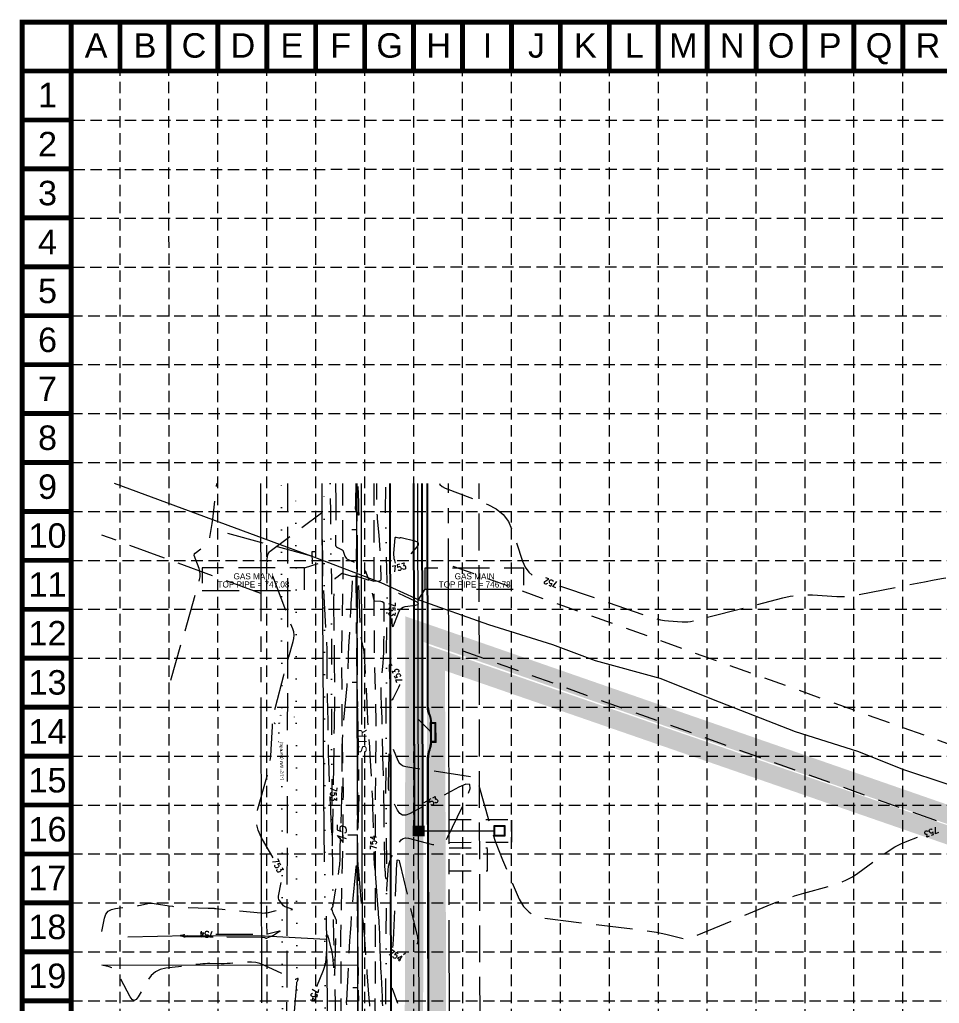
# Model space of a CAD drawing. Header units: feet. Extents: x 39072 to 40357, y 49303 to 51358.
# Drawn here: x 39072 to 39674, y 50714 to 51358 of the extents above; entities that cross this region are included whole.
import ezdxf
from ezdxf.enums import TextEntityAlignment as Align

# ---------------------------------------------------------------- set-up
doc = ezdxf.new("R2010")
doc.units = ezdxf.units.FT
doc.header["$MEASUREMENT"] = 0
for name, pattern in [('ACAD_ISO06W100', [37.5, 24, -3, 0.5, -3, 0.5, -3, 0.5, -3]), ('C.L.Road', [113, 100, -3, 7, -3]), ('DGN Style 1', [14.480258, 0.024094, -14.456164]), ('DGN Style 2', [24.093607, 14.456164, -9.637443]), ('DGN Style 3', [33.73105, 24.093607, -9.637443]), ('DGN Style 6', [45.826041, 0.024094, -9.637443, 16.865525, -9.637443, 0.024094, -9.637443]), ('DGN Style 7', [48.187215, 21.684247, -9.637443, 7.228082, -9.637443]), ('HIDDEN', [0.375, 0.25, -0.125]), ('R W Line', [250, 200, -10, 10, -10, 10, -10])]:
    doc.linetypes.add(name, pattern=pattern)
for name, color, linetype, lineweight in [('06220 - Level 1', 1, 'Continuous', 0), ('06220 - Level 13', 1, 'Continuous', 0), ('06220 - Level 25', 1, 'Continuous', 0), ('06220 - Level 27', 1, 'Continuous', 0), ('06220 - Level 4', 1, 'Continuous', 0), ('06220 - Level 43', 1, 'Continuous', 0), ('06220 - Level 44', 1, 'Continuous', 0), ('06220 - Level 45', 1, 'Continuous', 0), ('06220 - Level 8', 1, 'Continuous', 0), ('06220 - Level 9', 1, 'Continuous', 0), ('PA15TOPO - Level 1', 1, 'Continuous', 0), ('PA15TOPO - Level 13', 1, 'Continuous', 0), ('PA15TOPO - Level 17', 1, 'Continuous', 0), ('PA15TOPO - Level 21', 1, 'Continuous', 0), ('PA15TOPO - Level 22', 1, 'Continuous', 0), ('PA15TOPO - Level 39', 1, 'Continuous', 0), ('PA15TOPO - Level 40', 1, 'Continuous', 0), ('PA15TOPO - Level 42', 1, 'Continuous', 0), ('PA15TOPO - Level 49', 1, 'Continuous', 0)]:
    doc.layers.add(name, color=color, linetype=linetype, lineweight=lineweight)
for name, color, linetype in [('BASE', 7, 'Continuous'), ('GRID', 254, 'HIDDEN'), ('LIMITS OF DISTURBANCE', 1, 'HIDDEN'), ('SILT FENCE', 200, 'Continuous')]:
    doc.layers.add(name, color=color, linetype=linetype)
doc.styles.get("Standard").update_dxf_attribs({"font": 'ARIAL.TTF'})
doc.styles.add('Style-ITALICS', font='ITALICS.shx')
doc.styles.add('Style-STANDARD', font='STANDARD.shx')
doc.styles.add('Style-WORKING', font='WORKING.shx')
doc.linetypes.add('Fence', pattern='A,20,-3,[38,dgnlstyle-lstyle.shx,S=0.024,R=0,X=0,Y=0],-3', length=26)
doc.linetypes.add('{-OE-}', pattern='A,20,-3,[13,dgnlstyle-lstyle.shx,S=0.041192,R=0,X=0,Y=0],-3', length=26)

msp = doc.modelspace()

# ---------------------------------------------------------------- linework, layer by layer
at = {"layer": '06220 - Level 1', "color": 7, "linetype": 'C.L.Road', "lineweight": 0}
msp.add_line((39294.81, 49933.25), (39292.64, 51054.29), dxfattribs=at)
at = {"layer": '06220 - Level 13', "color": 7, "linetype": 'DGN Style 1', "lineweight": 0}
for p, q in [((39243.42, 50907.52), (39243.14, 51054.29)), ((39272.28, 50463.38), (39271.14, 51054.29)), ((39241.44, 50897.51), (39241.47, 50884.51)), ((39244.23, 50491.92), (39243.49, 50874.52))]:
    msp.add_line(p, q, dxfattribs=at)
at = {"layer": '06220 - Level 13', "color": 7, "linetype": 'Continuous', "lineweight": 0}
for p, q in [((39316.1, 50042.38), (39314.14, 51054.29)), ((39316.6, 50042.38), (39314.64, 51054.29)), ((39338.92, 50907.7), (39338.64, 51054.29)), ((39339.42, 50907.7), (39339.14, 51054.29)), ((39340.97, 50884.7), (39340.94, 50897.7)), ((39341.47, 50884.71), (39341.44, 50897.71)), ((39339.73, 50492.1), (39338.99, 50874.7)), ((39340.23, 50492.1), (39339.49, 50874.7))]:
    msp.add_line(p, q, dxfattribs=at)
at = {"layer": '06220 - Level 13', "color": 7, "linetype": 'DGN Style 1', "lineweight": 0, "extrusion": (0, 0, -1)}
for centre, start, end in [((-39230.42, 50907.49), 179.88917, 202.50903), ((-39254.47, 50884.54), 337.2693, 359.88917)]:
    msp.add_arc(centre, 13, start, end, dxfattribs=at)
at = {"layer": '06220 - Level 13', "color": 7, "linetype": 'Continuous', "lineweight": 0}
for centre, start, end in [((39351.92, 50907.73), 180.11083, 202.7307), ((39352.42, 50907.73), 180.11083, 202.7307), ((39327.97, 50884.68), 337.49097, 0.11083), ((39328.47, 50884.68), 337.49097, 0.11083)]:
    msp.add_arc(centre, 13, start, end, dxfattribs=at)
at = {"layer": '06220 - Level 13', "color": 7, "linetype": 'DGN Style 1', "lineweight": 0}
for centre, start, end in [((39254.44, 50897.54), 157.49097, 180.11083), ((39230.49, 50874.49), 0.11083, 22.7307)]:
    msp.add_arc(centre, 13, start, end, dxfattribs=at)
at = {"layer": '06220 - Level 13', "color": 7, "linetype": 'Continuous', "lineweight": 0, "extrusion": (0, 0, -1)}
for centre, start, end in [((-39327.94, 50897.68), 157.2693, 179.88917), ((-39328.44, 50897.68), 157.2693, 179.88917), ((-39351.99, 50874.73), 359.88917, 22.50903), ((-39352.49, 50874.73), 359.88917, 22.50903)]:
    msp.add_arc(centre, 13, start, end, dxfattribs=at)
at = {"layer": '06220 - Level 25', "color": 7, "linetype": 'Continuous', "lineweight": 0}
for p, q in [((39292.7, 51023.9), (39289.3, 51023.89)), ((39292.89, 50923.9), (39289.49, 50923.89)), ((39293.09, 50823.9), (39286.69, 50823.89)), ((39293.28, 50723.9), (39289.88, 50723.9))]:
    msp.add_line(p, q, dxfattribs=at)
at = {"layer": '06220 - Level 27', "color": 7, "linetype": 'ACAD_ISO06W100', "lineweight": 0, "ltscale": 15, "flags": 128}
msp.add_lwpolyline([(39294.31, 49817.03), (39294.81, 49933.25), (39292.64, 51054.29)], dxfattribs=at)
at = {"layer": '06220 - Level 4', "color": 7, "linetype": 'R W Line', "lineweight": 0}
for p, q in [((39230.78, 50464.07), (39229.64, 51054.29)), ((39354.55, 50068.27), (39352.64, 51054.29))]:
    msp.add_line(p, q, dxfattribs=at)
at = {"layer": '06220 - Level 43', "color": 7, "linetype": 'Continuous', "lineweight": 0}
for p, q in [((39295.95, 50896.49), (39295.64, 51054.29)), ((39296.53, 50594.62), (39295.99, 50874.48))]:
    msp.add_line(p, q, dxfattribs=at)
at = {"layer": '06220 - Level 44', "color": 7, "linetype": 'DGN Style 3', "lineweight": 0, "flags": 128}
msp.add_lwpolyline([(39292.64, 51054.29), (39293.52, 50600.08), (39373.52, 50600.24), (39372.64, 51054.29)], dxfattribs=at)
at = {"layer": '06220 - Level 45', "color": 7, "linetype": 'DGN Style 1', "lineweight": 0}
for p, q in [((39254.13, 50285.88), (39252.64, 51054.29)), ((39243.42, 50907.52), (39243.92, 50907.52)), ((39241.46, 50891.01), (39252.93, 50902.53)), ((39238.44, 50897.51), (39238.47, 50884.51)), ((39238.44, 50897.51), (39241.94, 50897.51)), ((39238.95, 50897.01), (39238.97, 50885.01)), ((39238.95, 50897.01), (39241.45, 50897.01)), ((39241.45, 50897.01), (39241.47, 50885.01)), ((39241.94, 50897.51), (39241.97, 50884.51)), ((39241.97, 50884.51), (39238.47, 50884.51)), ((39241.47, 50885.01), (39238.97, 50885.01)), ((39243.99, 50874.52), (39243.49, 50874.52))]:
    msp.add_line(p, q, dxfattribs=at)
at = {"layer": '06220 - Level 45', "color": 7, "linetype": 'Continuous', "lineweight": 0}
for p, q in [((39330.08, 50826.66), (39329.64, 51054.29)), ((39330.58, 50826.66), (39330.14, 51054.29)), ((39333.08, 50826.67), (39332.64, 51054.29)), ((39335.58, 50826.67), (39335.14, 51054.29)), ((39336.08, 50826.67), (39335.64, 51054.29)), ((39338.92, 50907.7), (39339.42, 50907.7)), ((39332.94, 50899.69), (39341.46, 50891.21)), ((39340.94, 50897.7), (39344.44, 50897.71)), ((39340.97, 50884.7), (39340.94, 50897.7)), ((39341.47, 50885.21), (39341.44, 50897.21)), ((39341.44, 50897.21), (39343.94, 50897.21)), ((39343.97, 50885.21), (39343.94, 50897.21)), ((39344.47, 50884.71), (39344.44, 50897.71)), ((39344.47, 50884.71), (39340.97, 50884.7)), ((39343.97, 50885.21), (39341.47, 50885.21)), ((39339.49, 50874.7), (39338.99, 50874.7)), ((39333.08, 50826.67), (39383.08, 50826.76)), ((39333.76, 50475.59), (39333.08, 50826.67))]:
    msp.add_line(p, q, dxfattribs=at)
at = {"layer": '06220 - Level 45', "color": 7, "linetype": 'Continuous', "lineweight": 0, "flags": 128}
for points in [[(39382.58, 50830.26), (39389.58, 50830.26), (39389.58, 50823.26), (39382.58, 50823.26)], [(39383.08, 50829.76), (39389.08, 50829.76), (39389.08, 50823.76), (39383.08, 50823.76)]]:
    msp.add_lwpolyline(points, close=True, dxfattribs=at)
at = {"layer": '06220 - Level 45', "color": 7, "linetype": 'DGN Style 1', "lineweight": 0}
for centre, start, end in [((39230.42, 50907.49), 337.49097, 0.11083), ((39230.92, 50907.49), 337.49097, 0.11083), ((39254.44, 50897.54), 157.49097, 180.11083), ((39254.94, 50897.54), 157.49097, 180.11083)]:
    msp.add_arc(centre, 13, start, end, dxfattribs=at)
at = {"layer": '06220 - Level 45', "color": 7, "linetype": 'Continuous', "lineweight": 0, "extrusion": (0, 0, -1)}
for centre, start, end in [((-39351.92, 50907.73), 337.2693, 359.88917), ((-39352.42, 50907.73), 337.2693, 359.88917), ((-39327.94, 50897.68), 157.2693, 179.88917), ((-39328.44, 50897.68), 157.2693, 179.88917)]:
    msp.add_arc(centre, 13, start, end, dxfattribs=at)
at = {"layer": '06220 - Level 45', "color": 7, "linetype": 'DGN Style 1', "lineweight": 0, "extrusion": (0, 0, -1)}
for centre, start, end in [((-39254.47, 50884.54), 337.2693, 359.88917), ((-39254.97, 50884.54), 337.2693, 359.88917), ((-39230.49, 50874.49), 157.2693, 179.88917), ((-39230.99, 50874.49), 157.2693, 179.88917)]:
    msp.add_arc(centre, 13, start, end, dxfattribs=at)
at = {"layer": '06220 - Level 45', "color": 7, "linetype": 'Continuous', "lineweight": 0}
for centre, start, end in [((39327.97, 50884.68), 337.49097, 0.11083), ((39328.47, 50884.68), 337.49097, 0.11083), ((39351.99, 50874.73), 157.49097, 180.11083), ((39352.49, 50874.73), 157.49097, 180.11083)]:
    msp.add_arc(centre, 13, start, end, dxfattribs=at)
at = {"layer": '06220 - Level 45', "color": 7, "linetype": 'Continuous', "lineweight": 0, "extrusion": (0, 0, -1)}
msp.add_solid([(-39337.07, 50830.18), (-39329.07, 50830.16), (-39337.09, 50823.18), (-39329.09, 50823.16)], dxfattribs=at)
at = {"layer": '06220 - Level 8', "color": 7, "linetype": 'DGN Style 3', "lineweight": 0}
msp.add_line((39229.78, 50982.15), (39125.46, 51020.56), dxfattribs=at)
at = {"layer": '06220 - Level 8', "color": 7, "linetype": 'DGN Style 2', "lineweight": 0}
for p, q in [((39686.9, 50881.22), (39352.74, 51001.06)), ((39670.61, 50833.94), (39352.85, 50947.91)), ((39353.07, 50834.21), (39394.08, 50834.29)), ((39394.08, 50819.29), (39394.08, 50834.29)), ((39969.81, 50735.05), (39670.61, 50833.94)), ((39353.1, 50819.21), (39394.08, 50819.29)), ((39353.1, 50815.55), (39378.1, 50815.6)), ((39378.13, 50800.6), (39378.1, 50815.6)), ((39353.13, 50800.55), (39378.13, 50800.6))]:
    msp.add_line(p, q, dxfattribs=at)
at = {"layer": '06220 - Level 9', "color": 7, "linetype": 'Continuous', "lineweight": 0}
msp.add_line((39293.25, 50738.81), (39125.46, 50738.48), dxfattribs=at)
at = {"layer": 'BASE', "color": 9}
msp.add_line((39105.35, 51324.56), (40323.62, 51324.56), dxfattribs=at)
at = {"layer": 'BASE', "const_width": 3.21}
for points in [[(39105.35, 51356.62), (39073.29, 51356.62)], [(39105.35, 51356.62), (39105.35, 51324.56)], [(39137.41, 51356.62), (39137.41, 51324.56)], [(39169.47, 51356.62), (39169.47, 51324.56)], [(39201.53, 51356.62), (39201.53, 51324.56)], [(39233.59, 51356.62), (39233.59, 51324.56)], [(39265.65, 51356.62), (39265.65, 51324.56)], [(39297.7, 51356.62), (39297.7, 51324.56)], [(39329.76, 51356.62), (39329.76, 51324.56)], [(39361.82, 51356.62), (39361.82, 51324.56)], [(39393.88, 51356.62), (39393.88, 51324.56)], [(39425.94, 51356.62), (39425.94, 51324.56)], [(39458, 51356.62), (39458, 51324.56)], [(39490.06, 51356.62), (39490.06, 51324.56)], [(39522.12, 51356.62), (39522.12, 51324.56)], [(39554.18, 51356.62), (39554.18, 51324.56)], [(39586.24, 51356.62), (39586.24, 51324.56)], [(39618.3, 51356.62), (39618.3, 51324.56)], [(39650.36, 51356.62), (39650.36, 51324.56)], [(39105.35, 51324.56), (39073.29, 51324.56)], [(39105.35, 51292.5), (39073.29, 51292.5)], [(39105.35, 51260.44), (39073.29, 51260.44)], [(39105.35, 51228.38), (39073.29, 51228.38)], [(39105.35, 51196.32), (39073.29, 51196.32)], [(39105.35, 51164.26), (39073.29, 51164.26)], [(39105.35, 51132.2), (39073.29, 51132.2)], [(39105.35, 51100.14), (39073.29, 51100.14)], [(39105.35, 51068.08), (39073.29, 51068.08)], [(39105.35, 51036.02), (39073.29, 51036.02)], [(39105.35, 51003.96), (39073.29, 51003.96)], [(39105.35, 50971.9), (39073.29, 50971.9)], [(39105.35, 50939.84), (39073.29, 50939.84)], [(39105.35, 50907.78), (39073.29, 50907.78)], [(39105.35, 50875.72), (39073.29, 50875.72)], [(39105.35, 50843.66), (39073.29, 50843.66)], [(39105.35, 50811.6), (39073.29, 50811.6)], [(39105.35, 50779.54), (39073.29, 50779.54)], [(39105.35, 50747.48), (39073.29, 50747.48)], [(39105.35, 50715.42), (39073.29, 50715.42)]]:
    msp.add_lwpolyline(points, dxfattribs=at)
for points in [[(40355.68, 49304.79), (40355.68, 51356.62), (39073.29, 51356.62), (39073.29, 49304.79)], [(40323.62, 49336.85), (40323.62, 51324.56), (39105.35, 51324.56), (39105.35, 49336.85)]]:
    msp.add_lwpolyline(points, close=True, dxfattribs=at)
at = {"layer": 'GRID', "color": 252, "linetype": 'HIDDEN', "lineweight": 0, "ltscale": 30}
for p, q in [((39137.7, 49465.1), (39137.53, 51323.35)), ((39169.89, 49465.09), (39169.5, 51323.34)), ((39201.86, 49465.09), (39201.56, 51323.25)), ((39234.09, 49465.08), (39233.58, 51323.2)), ((39265.86, 49465.08), (39265.72, 51323.45)), ((39297.72, 49465.07), (39297.82, 51323.39)), ((39330.02, 49465.07), (39329.85, 51323.27)), ((39362.19, 49465.06), (39361.87, 51323.3)), ((39394, 49465.06), (39394.01, 51323.28)), ((39426.15, 49465.05), (39426.11, 51323.27)), ((39458.01, 49465.05), (39458.07, 51323.27)), ((39490.08, 49465.04), (39490.27, 51323.23)), ((39522.12, 49465.04), (39522.12, 51324.56)), ((39554.18, 49465.03), (39554.18, 51324.56)), ((39586.24, 49465.03), (39586.24, 51324.56)), ((39618.3, 49465.02), (39618.3, 51324.56)), ((39650.36, 49465.02), (39650.36, 51324.56)), ((39106.8, 51292.28), (40323.09, 51292.44)), ((39106.78, 51260.13), (40323.09, 51260.38)), ((39106.6, 51228.17), (40323.62, 51228.38)), ((39106.56, 51196.14), (40323.62, 51196.32)), ((39105.35, 51164.26), (40323.62, 51164.26)), ((39105.35, 51132.2), (40323.62, 51132.2)), ((39105.35, 51100.14), (40323.62, 51100.14)), ((39105.35, 51068.08), (40323.62, 51068.08)), ((39105.35, 51036.02), (40323.62, 51036.02)), ((39105.35, 51003.96), (40323.62, 51003.96)), ((39105.35, 50971.9), (40323.62, 50971.9)), ((39105.35, 50939.84), (40323.62, 50939.84)), ((39105.35, 50907.78), (40323.62, 50907.78)), ((39105.35, 50875.72), (40323.62, 50875.72)), ((39105.35, 50843.66), (40323.62, 50843.66)), ((39105.35, 50811.6), (40323.62, 50811.6)), ((39105.35, 50779.54), (40323.62, 50779.54)), ((39105.35, 50747.48), (40323.62, 50747.48)), ((39105.35, 50715.42), (40323.62, 50715.42))]:
    msp.add_line(p, q, dxfattribs=at)
at = {"layer": 'LIMITS OF DISTURBANCE', "lineweight": 0, "ltscale": 200, "const_width": 12}
msp.add_lwpolyline([(39328.97, 49998.54), (40131.33, 49992.15), (40125.2, 50682.75), (39330.41, 50958.86)], close=True, dxfattribs=at)
at = {"layer": 'PA15TOPO - Level 1', "color": 7, "linetype": 'DGN Style 7', "lineweight": 0, "flags": 128}
msp.add_lwpolyline([(39293.8, 50202.07), (39294.82, 50249.6), (39293.74, 50300.92), (39294.27, 50348.6), (39294.39, 50396.42), (39294.15, 50442.28), (39293.86, 50488.49), (39293.23, 50532.11), (39293.67, 50577.94), (39293.41, 50623.42), (39293.48, 50668.55), (39293.91, 50714.37), (39293.12, 50758.89), (39292.8, 50805.44), (39294.08, 50849.65), (39293.38, 50899.35), (39292.54, 50944.01), (39292.24, 50992.16), (39292.78, 51037.7), (39292.75, 51054.29)], dxfattribs=at)
at = {"layer": 'PA15TOPO - Level 13', "color": 7, "linetype": 'DGN Style 2', "lineweight": 0, "flags": 128}
for points in [[(39283.13, 51054.29), (39283.26, 51036.46), (39283.34, 50992.5), (39282.58, 50943.83), (39282.82, 50897.64), (39283.53, 50849.7), (39283, 50804.55), (39281.93, 50758.58), (39282.13, 50713.75), (39282.38, 50667.1), (39281.64, 50622.59), (39282.35, 50577.31), (39283.12, 50532.48), (39283.93, 50486.78), (39283.66, 50439.84), (39283.9, 50396.29), (39285.3, 50347.97), (39285.96, 50300.8), (39285.63, 50249.53), (39285.05, 50202.24)], [(39303.65, 51054.29), (39303.67, 51035.48), (39303.74, 50990.84), (39303.9, 50944.77), (39305.04, 50898.13), (39304.65, 50850.48), (39304.59, 50805.54), (39304.7, 50759.65), (39304.45, 50715.28), (39305.16, 50669.07), (39306.4, 50624.64), (39306.16, 50578.44), (39304.91, 50530.57), (39304.83, 50485.35), (39305.15, 50440.7), (39305, 50395.23), (39305.01, 50346.19), (39305.07, 50298.72), (39305.13, 50248.38), (39304.82, 50200.52), (39304.41, 50151.66)]]:
    msp.add_lwpolyline(points, dxfattribs=at)
at = {"layer": 'PA15TOPO - Level 17', "color": 7, "linetype": 'Fence', "lineweight": 0}
for points in [[(39271.44, 50806.48), (39270.95, 50850.49), (39270.81, 50898.05), (39270.53, 50943.08), (39270.18, 50990.86), (39269.96, 51036.67), (39269.85, 51054.29)], [(39265.94, 51009.64), (39263.11, 51009.45), (39263.31, 51001.6)], [(39270.43, 50096.89), (39269.85, 50152.41), (39271.09, 50202.42), (39272.02, 50249.93), (39271.63, 50304.14), (39271.66, 50346.75), (39271.77, 50399.14), (39272.14, 50441.86), (39272.55, 50489.15), (39272.91, 50532.12), (39273.41, 50579.05), (39273.36, 50623.74), (39273.8, 50668.51), (39273.34, 50714.32), (39272.64, 50770.84)], [(39142.65, 50757.3), (39181.37, 50758.18), (39232, 50757.91), (39272.28, 50755.78)]]:
    msp.add_lwpolyline(points, dxfattribs=at)
at = {"layer": 'PA15TOPO - Level 21', "color": 35, "linetype": 'DGN Style 3', "lineweight": 0, "flags": 128}
msp.add_lwpolyline([(39285.97, 50712.83), (39285.91, 50714.46), (39285.91, 50714.48), (39285.91, 50714.51), (39285.91, 50714.53), (39285.91, 50714.55), (39285.92, 50714.62), (39285.92, 50714.64), (39285.93, 50714.66), (39285.93, 50714.67), (39285.93, 50714.69), (39285.93, 50715.15), (39285.94, 50715.25), (39285.94, 50715.35), (39285.94, 50715.45), (39285.95, 50715.55), (39288.08, 50754.63), (39288.4, 50760), (39288.77, 50765.38), (39289.19, 50770.75), (39289.66, 50776.12), (39291.91, 50800.37), (39291.95, 50800.76), (39291.99, 50801.15), (39292.03, 50801.54), (39292.07, 50801.93), (39292.21, 50803.24), (39292.24, 50803.49), (39292.27, 50803.74), (39292.3, 50803.99), (39292.32, 50804.24), (39292.42, 50805.06), (39292.43, 50805.23), (39292.45, 50805.41), (39292.46, 50805.58), (39292.48, 50805.76), (39292.51, 50806.43), (39292.52, 50806.57), (39292.54, 50806.71), (39292.56, 50806.85), (39292.58, 50807), (39292.8, 50808.18), (39292.84, 50808.37), (39292.88, 50808.43), (39292.9, 50808.36), (39292.92, 50808.17), (39293.04, 50806.06), (39293.06, 50805.75), (39293.09, 50805.44), (39293.12, 50805.13), (39293.16, 50804.83), (39293.28, 50803.82), (39293.3, 50803.61), (39293.33, 50803.39), (39293.35, 50803.18), (39293.37, 50802.96), (39296.7, 50766.1), (39297, 50762.63), (39297.3, 50759.16), (39297.58, 50755.69), (39297.85, 50752.21), (39298.7, 50740.86), (39298.88, 50738.43), (39299.07, 50736), (39299.25, 50733.57), (39299.44, 50731.14), (39300.31, 50719.81), (39300.49, 50717.38), (39300.66, 50714.95), (39300.82, 50712.52), (39300.97, 50710.09), (39302.76, 50680.82), (39302.83, 50679.45), (39302.88, 50678.09), (39302.9, 50676.72), (39302.9, 50675.35), (39302.87, 50670.88), (39302.85, 50669.92), (39302.81, 50668.97), (39302.74, 50668.01), (39302.65, 50667.06), (39300.99, 50651.7), (39300.71, 50648.53), (39300.55, 50645.36), (39300.51, 50642.18), (39300.59, 50639), (39301.05, 50628.61), (39301.15, 50626.38), (39301.26, 50624.15), (39301.38, 50621.93), (39301.5, 50619.7), (39302.32, 50604.88)], dxfattribs=at)
at = {"layer": 'PA15TOPO - Level 22', "color": 35, "linetype": 'DGN Style 3', "lineweight": 0}
for p, q in [((39303.63, 50813.11), (39303.7, 50810.25)), ((39303.7, 50810.25), (39303.72, 50809.7)), ((39303.72, 50809.7), (39303.74, 50809.16)), ((39303.74, 50809.16), (39303.76, 50808.62)), ((39303.76, 50808.62), (39303.79, 50808.07)), ((39303.79, 50808.07), (39303.89, 50806.3)), ((39303.89, 50806.3), (39303.92, 50805.92)), ((39303.92, 50805.92), (39303.95, 50805.54)), ((39303.95, 50805.54), (39303.99, 50805.16)), ((39303.99, 50805.16), (39304.03, 50804.78)), ((39304.03, 50804.78), (39304.43, 50801.49)), ((39304.43, 50801.49), (39304.51, 50800.78)), ((39304.51, 50800.78), (39304.58, 50800.08)), ((39304.58, 50800.08), (39304.65, 50799.37)), ((39304.65, 50799.37), (39304.7, 50798.66)), ((39304.7, 50798.66), (39306.39, 50775.65)), ((39306.39, 50775.65), (39306.53, 50773.76)), ((39306.53, 50773.76), (39306.66, 50771.87)), ((39306.66, 50771.87), (39306.78, 50769.98)), ((39306.78, 50769.98), (39306.9, 50768.1)), ((39306.9, 50768.1), (39307.29, 50761.93)), ((39307.29, 50761.93), (39307.37, 50760.61)), ((39307.37, 50760.61), (39307.44, 50759.29)), ((39307.44, 50759.29), (39307.5, 50757.96)), ((39307.5, 50757.96), (39307.54, 50756.64)), ((39307.54, 50756.64), (39307.98, 50742.9)), ((39307.98, 50742.9), (39308.09, 50739.95)), ((39308.09, 50739.95), (39308.2, 50737.01)), ((39308.2, 50737.01), (39308.32, 50734.07)), ((39308.32, 50734.07), (39308.46, 50731.12)), ((39308.46, 50731.12), (39309.1, 50717.91)), ((39309.1, 50717.91), (39309.19, 50715.97)), ((39309.19, 50715.97), (39309.27, 50714.02)), ((39309.27, 50714.02), (39309.36, 50712.08))]:
    msp.add_line(p, q, dxfattribs=at)
at = {"layer": 'PA15TOPO - Level 22', "color": 35, "linetype": 'DGN Style 3', "lineweight": 0, "flags": 128}
for points in [[(39170.75, 50925.46), (39189.57, 50991.33), (39189.95, 50993.19), (39190.03, 50995.03), (39189.79, 50996.86), (39189.26, 50998.68), (39186.05, 51007.11), (39186.04, 51007.12), (39186.04, 51007.13), (39186.03, 51007.14), (39186.02, 51007.15), (39186.01, 51007.19), (39186, 51007.2), (39186, 51007.21), (39186, 51007.21), (39186, 51007.22), (39186.18, 51008.14), (39186.23, 51008.33), (39186.31, 51008.5), (39186.43, 51008.65), (39186.57, 51008.78), (39192.96, 51013.55), (39194.19, 51014.65), (39195.16, 51015.92), (39195.85, 51017.35), (39196.28, 51018.95), (39197.39, 51025.41), (39197.62, 51026.79), (39197.82, 51028.18), (39198.01, 51029.57), (39198.18, 51030.96), (39200.86, 51054.29)], [(39278.71, 51054.29), (39278.77, 51042.31), (39278.78, 51039.35), (39278.78, 51036.38), (39278.77, 51033.42), (39278.74, 51030.45), (39278.6, 51014.47), (39278.68, 51013.82), (39278.91, 51013.26), (39279.3, 51012.79), (39279.85, 51012.43), (39282.63, 51011.02), (39282.71, 51010.98), (39282.78, 51010.94), (39282.86, 51010.91), (39282.94, 51010.87), (39283.2, 51010.74), (39283.25, 51010.7), (39283.29, 51010.67), (39283.32, 51010.62), (39283.35, 51010.57), (39284.71, 51006.81), (39285.06, 51006.06), (39285.54, 51005.42), (39286.14, 51004.91), (39286.86, 51004.5), (39291.95, 51002.25), (39291.99, 51002.23), (39292.04, 51002.21), (39292.09, 51002.19), (39292.14, 51002.17), (39292.29, 51002.1), (39292.32, 51002.08), (39292.36, 51002.07), (39292.39, 51002.05), (39292.42, 51002.04), (39295.84, 51000.53), (39296.51, 51000.15), (39297.07, 50999.66), (39297.5, 50999.06), (39297.81, 50998.36), (39299.71, 50992.7), (39299.94, 50992.19), (39300.26, 50991.79), (39300.67, 50991.47), (39301.17, 50991.25), (39303.72, 50990.44), (39303.73, 50990.44), (39303.74, 50990.44), (39303.75, 50990.43), (39303.76, 50990.43), (39303.8, 50990.42), (39303.8, 50990.42), (39303.81, 50990.41), (39303.82, 50990.41), (39303.83, 50990.41), (39307.2, 50990.52), (39307.83, 50990.63), (39308.27, 50990.91), (39308.53, 50991.37), (39308.6, 50992.01), (39308.08, 51007.48), (39307.94, 51010.74), (39307.76, 51014), (39307.53, 51017.25), (39307.25, 51020.5), (39306.24, 51031.12), (39306.05, 51033.4), (39305.92, 51035.67), (39305.83, 51037.96), (39305.8, 51040.24), (39305.76, 51054.29)], [(39292.32, 51036), (39291.94, 51037.06), (39291.86, 51037.32), (39291.8, 51037.57), (39291.78, 51037.83), (39291.77, 51038.1), (39291.85, 51040.52), (39291.86, 51041.04), (39291.88, 51041.56), (39291.9, 51042.08), (39291.91, 51042.6), (39292.24, 51054.29)], [(39293.29, 51052.29), (39293.6, 51042.1), (39293.61, 51041.58), (39293.62, 51041.05), (39293.63, 51040.52), (39293.63, 51039.99), (39293.64, 51038.26), (39293.64, 51037.89), (39293.65, 51037.52), (39293.66, 51037.15), (39293.68, 51036.78), (39293.8, 51033.95), (39293.8, 51033.67), (39293.76, 51033.57), (39293.7, 51033.65), (39293.59, 51033.91), (39293.06, 51035.51), (39293.04, 51035.55), (39293.02, 51035.58), (39292.99, 51035.61), (39292.95, 51035.63), (39292.76, 51035.71), (39292.76, 51035.71), (39292.76, 51035.71), (39292.75, 51035.72), (39292.75, 51035.72), (39292.74, 51035.72), (39292.74, 51035.72), (39292.74, 51035.72), (39292.74, 51035.72), (39292.74, 51035.72), (39292.47, 51035.84), (39292.42, 51035.87), (39292.38, 51035.9), (39292.35, 51035.95), (39292.32, 51036)], [(39346.71, 51054.29), (39347.08, 51053.72), (39348.57, 51052.37), (39350.48, 51051.38), (39378.46, 51040.57), (39383.96, 51037.78), (39388.45, 51034.04), (39391.95, 51029.35), (39394.44, 51023.71), (39401.04, 51003.41), (39402.82, 50999.42), (39405.33, 50996.14), (39408.56, 50993.59), (39412.52, 50991.75), (39414.02, 50991.23)], [(39425.37, 50987.35), (39486.3, 50966.47), (39488.88, 50965.68), (39491.5, 50965.06), (39494.14, 50964.61), (39496.83, 50964.32), (39505.65, 50963.68), (39507.53, 50963.62), (39509.4, 50963.71), (39511.26, 50963.95), (39513.1, 50964.35), (39571.78, 50979.42), (39576.54, 50980.45), (39581.34, 50981.1), (39586.17, 50981.38), (39591.04, 50981.28), (39607.01, 50980.35), (39610.42, 50980.26), (39613.82, 50980.39), (39617.21, 50980.73), (39620.58, 50981.29), (39664.58, 50989.99), (39670.82, 50991.19), (39677.08, 50992.3), (39683.35, 50993.33), (39689.64, 50994.28), (39710.2, 50997.25), (39714.44, 50998.2), (39718.36, 50999.8), (39721.94, 51002.04), (39725.2, 51004.92), (39741.43, 51021.74), (39745.03, 51025.17), (39748.88, 51028.27), (39752.97, 51031.04), (39757.32, 51033.47), (39797.22, 51053.69), (39798.34, 51054.29)], [(39237.74, 50809.15), (39229.97, 50822.63), (39227.92, 50827.11), (39226.85, 50831.71), (39226.77, 50836.43), (39227.68, 50841.27), (39233.59, 50861.91), (39234.72, 50866.36), (39235.59, 50870.84), (39236.2, 50875.37), (39236.55, 50879.95), (39237.26, 50895.11), (39237.5, 50898.34), (39237.9, 50901.55), (39238.49, 50904.74), (39239.24, 50907.89), (39244.77, 50928.66), (39245.59, 50931.71), (39246.43, 50934.76), (39247.28, 50937.8), (39248.14, 50940.84), (39250.97, 50950.76), (39251.41, 50952.88), (39251.49, 50954.98), (39251.23, 50957.07), (39250.61, 50959.14), (39233.77, 51003.37), (39233.75, 51003.42), (39233.73, 51003.47), (39233.71, 51003.51), (39233.68, 51003.55), (39233.61, 51003.69), (39233.59, 51003.73), (39233.58, 51003.76), (39233.58, 51003.79), (39233.59, 51003.82), (39234.29, 51007.53), (39234.5, 51008.28), (39234.84, 51008.96), (39235.3, 51009.56), (39235.88, 51010.08), (39269.43, 51035.1), (39269.5, 51035.15), (39269.56, 51035.15), (39269.59, 51035.1), (39269.61, 51035.02), (39269.63, 51034.68), (39269.64, 51034.61), (39269.64, 51034.53), (39269.64, 51034.46), (39269.64, 51034.39), (39270.09, 51003.54), (39270.11, 51002.11), (39270.13, 51000.67), (39270.14, 50999.24), (39270.15, 50997.81), (39270.19, 50991.17), (39270.19, 50991.15), (39270.2, 50991.13), (39270.21, 50991.12), (39270.23, 50991.11), (39270.31, 50991.1), (39270.32, 50991.09), (39270.34, 50991.08), (39270.34, 50991.07), (39270.35, 50991.06), (39270.38, 50990.94), (39270.38, 50990.92), (39270.38, 50990.89), (39270.39, 50990.86), (39270.38, 50990.84), (39270.35, 50989.98), (39270.34, 50989.8), (39270.34, 50989.61), (39270.35, 50989.43), (39270.35, 50989.25), (39272.7, 50949.44), (39272.85, 50946.39), (39272.96, 50943.34), (39273.02, 50940.29), (39273.02, 50937.23), (39272.96, 50927.25), (39272.95, 50925.12), (39272.97, 50922.98), (39273, 50920.84), (39273.05, 50918.7), (39273.48, 50904.06), (39273.56, 50901.01), (39273.62, 50897.96), (39273.67, 50894.91), (39273.7, 50891.86), (39273.77, 50881.89), (39273.79, 50879.75), (39273.83, 50877.62), (39273.89, 50875.48), (39273.96, 50873.35), (39274.74, 50852.2), (39274.79, 50850.9), (39274.85, 50849.6), (39274.91, 50848.3), (39274.98, 50847), (39275.23, 50842.76), (39275.28, 50841.85), (39275.32, 50840.94), (39275.37, 50840.03), (39275.41, 50839.12), (39276.17, 50820.35), (39276.32, 50817.34), (39276.46, 50816.33), (39276.57, 50817.34), (39276.66, 50820.36), (39277.08, 50841.96), (39277.1, 50842.81), (39277.12, 50843.66), (39277.14, 50844.51), (39277.15, 50844.81)], [(39317.83, 51002.07), (39317.39, 51003.81), (39317.13, 51005.02), (39316.97, 51006.24), (39316.9, 51007.47), (39316.94, 51008.7), (39317.65, 51018.68), (39317.72, 51019), (39317.87, 51019.2), (39318.11, 51019.27), (39318.43, 51019.21)], [(39318.43, 51019.21), (39320.14, 51018.66), (39320.29, 51018.63), (39320.44, 51018.62), (39320.6, 51018.64), (39320.75, 51018.68), (39321.25, 51018.86), (39321.35, 51018.9), (39321.46, 51018.91), (39321.57, 51018.91), (39321.68, 51018.89), (39330.61, 51016.75), (39332.12, 51016.16), (39332.84, 51015.31), (39332.76, 51014.2), (39331.88, 51012.84), (39324.18, 51003.82)], [(39266.4, 50724.72), (39270.67, 50735.44), (39271.55, 50737.99), (39272.18, 50740.58), (39272.56, 50743.22), (39272.7, 50745.91), (39272.74, 50756.76), (39272.82, 50758.36), (39273.03, 50758.92), (39273.37, 50758.43), (39273.84, 50756.9), (39275.6, 50750.19), (39275.95, 50748.74), (39276.23, 50747.29), (39276.44, 50745.82), (39276.6, 50744.35), (39277.58, 50732.3), (39277.77, 50730.37), (39277.93, 50729.72), (39278.05, 50730.37), (39278.14, 50732.32), (39278.8, 50755.85), (39278.8, 50755.94), (39278.81, 50756.03), (39278.81, 50756.12), (39278.81, 50756.21), (39278.81, 50756.51), (39278.81, 50756.57), (39278.82, 50756.63), (39278.82, 50756.7), (39278.83, 50756.76), (39279.12, 50760.41), (39279.14, 50760.67), (39279.16, 50760.94), (39279.17, 50761.2), (39279.17, 50761.46), (39279.18, 50762.33), (39279.19, 50762.52), (39279.19, 50762.7), (39279.19, 50762.89), (39279.2, 50763.07), (39279.3, 50767.79), (39279.29, 50767.98), (39279.26, 50768.16), (39279.22, 50768.33), (39279.15, 50768.5), (39278.88, 50769.05), (39278.83, 50769.17), (39278.77, 50769.29), (39278.71, 50769.41), (39278.66, 50769.53), (39277.29, 50772.39), (39277.19, 50772.63), (39277.09, 50772.88), (39277.01, 50773.13), (39276.95, 50773.38), (39276.74, 50774.29), (39276.69, 50774.43), (39276.63, 50774.56), (39276.55, 50774.68), (39276.45, 50774.79), (39276.08, 50775.11), (39276.02, 50775.19), (39275.99, 50775.27), (39276, 50775.35), (39276.03, 50775.44), (39276.71, 50776.64), (39276.84, 50776.9), (39276.95, 50777.17), (39277.03, 50777.45), (39277.09, 50777.74), (39281.11, 50802.04), (39281.3, 50803.31), (39281.44, 50804.59), (39281.53, 50805.87), (39281.58, 50807.16), (39281.67, 50811.38), (39281.68, 50812.28), (39281.71, 50813.18), (39281.73, 50814.08), (39281.76, 50814.99), (39282.8, 50848.45), (39282.82, 50849.05), (39282.84, 50849.66), (39282.85, 50850.26), (39282.86, 50850.87), (39282.89, 50852.85), (39282.89, 50853.27), (39282.9, 50853.69), (39282.9, 50854.12), (39282.9, 50854.54), (39283.02, 50879.8), (39283.04, 50881.45), (39283.08, 50883.09), (39283.14, 50884.74), (39283.22, 50886.39), (39283.59, 50892.95), (39283.63, 50893.51), (39283.66, 50894.07), (39283.7, 50894.63), (39283.73, 50895.19), (39283.86, 50897.03), (39283.89, 50897.42), (39283.92, 50897.82), (39283.95, 50898.21), (39283.99, 50898.6), (39286.2, 50921.86), (39286.42, 50924.4), (39286.59, 50926.94), (39286.73, 50929.48), (39286.82, 50932.03), (39287.05, 50940.35), (39287.1, 50942.13), (39287.17, 50943.91), (39287.25, 50945.69), (39287.35, 50947.47), (39288.71, 50971), (39288.85, 50973.45), (39288.98, 50975.9), (39289.11, 50978.35), (39289.24, 50980.81), (39289.79, 50991.54), (39289.85, 50991.85), (39289.99, 50992.08), (39290.22, 50992.22), (39290.54, 50992.28), (39292.19, 50992.35), (39292.19, 50992.35), (39292.2, 50992.35), (39292.21, 50992.35), (39292.21, 50992.35), (39292.23, 50992.34), (39292.24, 50992.34), (39292.24, 50992.34), (39292.25, 50992.34), (39292.25, 50992.34), (39292.7, 50992.2), (39292.79, 50992.17), (39292.88, 50992.14), (39292.97, 50992.11), (39293.06, 50992.09), (39293.35, 50991.99), (39293.41, 50991.97), (39293.45, 50991.93), (39293.47, 50991.88), (39293.48, 50991.82), (39294.88, 50957.2), (39294.97, 50955.69), (39295.14, 50954.19), (39295.37, 50952.7), (39295.67, 50951.22), (39296.76, 50946.39), (39296.97, 50945.35), (39297.14, 50944.31), (39297.26, 50943.26), (39297.35, 50942.21), (39298.19, 50927.85), (39298.37, 50924.78), (39298.54, 50921.7), (39298.7, 50918.62), (39298.85, 50915.55), (39299.41, 50903.75), (39299.54, 50901.23), (39299.68, 50898.7), (39299.83, 50896.17), (39300, 50893.65), (39300.66, 50884.08), (39300.8, 50882.04), (39300.93, 50879.99), (39301.06, 50877.93), (39301.18, 50875.88), (39302.23, 50857.99), (39302.44, 50854.16), (39302.62, 50850.32), (39302.76, 50846.49), (39302.88, 50842.65), (39303.32, 50825.11)], [(39277.4, 50856.8), (39277.77, 50882.33), (39277.79, 50884.12), (39277.81, 50885.9), (39277.83, 50887.69), (39277.84, 50889.48), (39277.86, 50895.31), (39277.87, 50896.56), (39277.88, 50897.81), (39277.9, 50899.07), (39277.93, 50900.32), (39278.12, 50909.63), (39278.16, 50911.63), (39278.18, 50913.62), (39278.19, 50915.62), (39278.18, 50917.61), (39278.06, 50935.87), (39278.04, 50939.78), (39278, 50943.69), (39277.97, 50947.61), (39277.92, 50951.52), (39277.63, 50975.94), (39277.62, 50977.79), (39277.63, 50979.64), (39277.66, 50981.49), (39277.72, 50983.34), (39277.95, 50990.2), (39278.07, 50991.05), (39278.35, 50991.8), (39278.81, 50992.47), (39279.44, 50993.05), (39282.64, 50995.43), (39282.71, 50995.47), (39282.79, 50995.49), (39282.87, 50995.5), (39282.95, 50995.48), (39283.22, 50995.4), (39283.28, 50995.38), (39283.33, 50995.37), (39283.39, 50995.35), (39283.45, 50995.33), (39288.7, 50993.77), (39289.07, 50993.68), (39289.43, 50993.62), (39289.8, 50993.59), (39290.18, 50993.59), (39291.83, 50993.66), (39291.88, 50993.66), (39291.93, 50993.66), (39291.98, 50993.65), (39292.03, 50993.63), (39292.19, 50993.59), (39292.22, 50993.58), (39292.26, 50993.56), (39292.29, 50993.55), (39292.32, 50993.54), (39295.85, 50992.45), (39296.57, 50992.23), (39297.28, 50992.01), (39297.99, 50991.79), (39298.7, 50991.57), (39301.03, 50990.85), (39301.47, 50990.65), (39301.79, 50990.36), (39301.99, 50989.97), (39302.07, 50989.5), (39302.22, 50985.81), (39302.27, 50985.03), (39302.35, 50984.24), (39302.47, 50983.46), (39302.63, 50982.69), (39303.78, 50977.59), (39303.78, 50977.58), (39303.79, 50977.57), (39303.8, 50977.57), (39303.81, 50977.57), (39303.84, 50977.57), (39303.85, 50977.56), (39303.86, 50977.56), (39303.87, 50977.56), (39303.88, 50977.56), (39308.42, 50977.23), (39309.27, 50977.04), (39309.87, 50976.63), (39310.23, 50975.99), (39310.35, 50975.13), (39310.15, 50950.87), (39310.09, 50947.31), (39309.97, 50943.76), (39309.78, 50940.21), (39309.53, 50936.66), (39308.61, 50925.08), (39308.45, 50922.6), (39308.36, 50920.11), (39308.34, 50917.63), (39308.39, 50915.14), (39308.8, 50903.89), (39308.88, 50901.48), (39308.95, 50899.07), (39309.02, 50896.66), (39309.08, 50894.25), (39309.69, 50867.34), (39309.74, 50865.29), (39309.79, 50863.25), (39309.84, 50861.2), (39309.89, 50859.15), (39310.06, 50852.34), (39310.1, 50850.97), (39310.12, 50849.61), (39310.15, 50848.24), (39310.17, 50846.88), (39310.22, 50842.42), (39310.23, 50841.46), (39310.24, 50840.51), (39310.25, 50839.55), (39310.26, 50838.6), (39310.61, 50807.85), (39310.62, 50806.88), (39310.66, 50805.9), (39310.71, 50804.93), (39310.77, 50803.95), (39311, 50800.77), (39311.05, 50800.09), (39311.1, 50799.41), (39311.15, 50798.73), (39311.19, 50798.04), (39311.79, 50788.6), (39311.91, 50787.08), (39312.04, 50786.57), (39312.18, 50787.08), (39312.31, 50788.6), (39313.13, 50800.96), (39313.44, 50803.57), (39314.02, 50806.1), (39314.87, 50808.56), (39315.99, 50810.94), (39320.48, 50819.32), (39321.57, 50820.83), (39322.91, 50821.76), (39324.5, 50822.12), (39326.35, 50821.9), (39342.24, 50817.81), (39345.41, 50817.44), (39348.1, 50818.08), (39350.33, 50819.74), (39352.08, 50822.4), (39365.18, 50849.77), (39366.92, 50854.51), (39366.53, 50857.02), (39364, 50857.29), (39359.35, 50855.32), (39346.63, 50848.44)], [(39324.25, 50973.69), (39330.94, 50974.65), (39332.5, 50975.01), (39333.08, 50975.53), (39332.68, 50976.18), (39331.29, 50976.99), (39320.15, 50982.22), (39319.66, 50982.43), (39319.16, 50982.62), (39318.66, 50982.78), (39318.14, 50982.92), (39316.45, 50983.33), (39316.13, 50983.36), (39315.9, 50983.27), (39315.77, 50983.07), (39315.72, 50982.76), (39315.68, 50977.92)], [(39315.58, 50965.92), (39315.56, 50963.09), (39315.65, 50961.25), (39315.97, 50960.59), (39316.51, 50961.09), (39317.28, 50962.76), (39320.33, 50970.59), (39320.97, 50971.79), (39321.84, 50972.71), (39322.93, 50973.35), (39324.25, 50973.69)], [(39314.77, 50914.09), (39313.93, 50933.65), (39313.98, 50935.58), (39314.35, 50936.32), (39315.05, 50935.87), (39316.07, 50934.24), (39316.37, 50933.68)], [(39320.64, 50922.72), (39320.59, 50922.3), (39320, 50920.74), (39316.44, 50913.73), (39315.77, 50912.63), (39315.26, 50912.32), (39314.93, 50912.81), (39314.77, 50914.09)], [(39336.07, 50842.73), (39327.04, 50837.85), (39324.63, 50836.96), (39322.54, 50837.08), (39320.76, 50838.19), (39319.3, 50840.31), (39315.05, 50848.86), (39314.26, 50850.72), (39313.71, 50852.64), (39313.4, 50854.6), (39313.34, 50856.62), (39313.94, 50880.47), (39314.13, 50882.5), (39314.56, 50883.24), (39315.24, 50882.71), (39316.16, 50880.89), (39319.56, 50872.87), (39320.42, 50871.33), (39321.57, 50870.15), (39323, 50869.32), (39324.7, 50868.86), (39370.82, 50861.69), (39370.85, 50861.69), (39370.87, 50861.7), (39370.9, 50861.71), (39370.92, 50861.74), (39370.97, 50861.83), (39370.99, 50861.84), (39371, 50861.85), (39371.01, 50861.84), (39371.01, 50861.82), (39371.07, 50861.66), (39371.08, 50861.62), (39371.09, 50861.59), (39371.1, 50861.55), (39371.11, 50861.52), (39379.35, 50832.29), (39381.22, 50826.07), (39383.27, 50819.91), (39385.53, 50813.82), (39387.98, 50807.8), (39398.95, 50782.06), (39401.75, 50777.14), (39405.45, 50773.42), (39410.05, 50770.89), (39415.55, 50769.56), (39482.88, 50761.29), (39485.93, 50760.87), (39488.96, 50760.36), (39491.97, 50759.75), (39494.97, 50759.04), (39504.72, 50756.6), (39506.8, 50756.24), (39508.85, 50756.23), (39510.87, 50756.55), (39512.87, 50757.21), (39561.53, 50777.59), (39567.4, 50779.94), (39573.33, 50782.11), (39579.32, 50784.09), (39585.38, 50785.9), (39605.27, 50791.49), (39609.45, 50792.86), (39613.45, 50794.6), (39617.27, 50796.69), (39620.93, 50799.13), (39637.64, 50811.44), (39641.29, 50813.95), (39645.09, 50816.19), (39649.03, 50818.18), (39653.11, 50819.9), (39663.45, 50823.85)], [(39316.08, 50750.27), (39316.34, 50752.17), (39316.43, 50752.9), (39316.5, 50753.64), (39316.56, 50754.37), (39316.6, 50755.11), (39318.89, 50805.67), (39318.9, 50805.87), (39318.91, 50806.06), (39318.92, 50806.26), (39318.93, 50806.46), (39318.99, 50807.29), (39318.99, 50807.33), (39319, 50807.37), (39319.01, 50807.41), (39319.03, 50807.44)], [(39319.03, 50807.44), (39319.12, 50807.6), (39319.14, 50807.64), (39319.18, 50807.67), (39319.22, 50807.68), (39319.28, 50807.67), (39320.03, 50807.48), (39320.18, 50807.42), (39320.29, 50807.33), (39320.37, 50807.21), (39320.41, 50807.06), (39320.57, 50806.17), (39320.61, 50805.98), (39320.65, 50805.79), (39320.69, 50805.6), (39320.73, 50805.41), (39332.32, 50757.09), (39332.57, 50754.8), (39332.14, 50752.78), (39331.05, 50751.03), (39329.29, 50749.54), (39323.06, 50745.54)], [(39125.46, 50760.8), (39127.32, 50769.56), (39128.22, 50772.11), (39129.7, 50774.03), (39131.76, 50775.31), (39134.39, 50775.95), (39145.04, 50777.12), (39146.52, 50777.31), (39148, 50777.53), (39149.47, 50777.79), (39150.94, 50778.1), (39155.72, 50779.15), (39156.75, 50779.33), (39157.78, 50779.4), (39158.81, 50779.38), (39159.84, 50779.26), (39169.61, 50777.68), (39171.71, 50777.37), (39173.81, 50777.12), (39175.92, 50776.93), (39178.03, 50776.81), (39195.17, 50776.04), (39195.66, 50776.02), (39196.15, 50776.01), (39196.64, 50776), (39197.13, 50776), (39198.73, 50776), (39199.08, 50775.99), (39199.42, 50775.98), (39199.76, 50775.96), (39200.1, 50775.93), (39229.78, 50772.97), (39231.05, 50772.9), (39232.32, 50772.93), (39233.57, 50773.07), (39234.82, 50773.32), (39238.89, 50774.3), (39239.76, 50774.49), (39240.64, 50774.63), (39241.53, 50774.73), (39242.42, 50774.78), (39249.41, 50775.05), (39250.17, 50775.12), (39250.44, 50775.25), (39250.22, 50775.45), (39249.5, 50775.71), (39246.33, 50776.67), (39245.69, 50776.92), (39245.11, 50777.26), (39244.59, 50777.7), (39244.14, 50778.22), (39241.94, 50781.21), (39241.55, 50781.87), (39241.31, 50782.56), (39241.23, 50783.29), (39241.3, 50784.05), (39243.2, 50794), (39243.43, 50796.1), (39243.28, 50798.13), (39243.18, 50798.51)], [(39231.44, 50756.9), (39230.9, 50756.86), (39230.73, 50756.85), (39230.56, 50756.84), (39230.39, 50756.83), (39230.22, 50756.83), (39182.57, 50757.33), (39182.24, 50757.33), (39181.91, 50757.32), (39181.58, 50757.29), (39181.25, 50757.26), (39180.17, 50757.13), (39179.94, 50757.11), (39179.71, 50757.12), (39179.48, 50757.15), (39179.26, 50757.21), (39177.27, 50757.81), (39176.95, 50757.94), (39176.84, 50758.06), (39176.95, 50758.18), (39177.27, 50758.3), (39179.62, 50758.93), (39179.89, 50759), (39180.17, 50759.04), (39180.45, 50759.06), (39180.73, 50759.05), (39181.65, 50759.01), (39181.85, 50759.01), (39182.04, 50759), (39182.24, 50759), (39182.44, 50759), (39188.3, 50758.99)], [(39200.3, 50758.99), (39229.48, 50758.98), (39229.78, 50758.98), (39230.07, 50758.97), (39230.36, 50758.95), (39230.66, 50758.93), (39231.61, 50758.83), (39231.82, 50758.82), (39232.02, 50758.82), (39232.22, 50758.85), (39232.42, 50758.89), (39241.11, 50760.98), (39241.94, 50761.14), (39242.26, 50761.08), (39242.07, 50760.82), (39241.37, 50760.35), (39237.93, 50758.27), (39237.41, 50757.97), (39236.88, 50757.7), (39236.34, 50757.45), (39235.79, 50757.22), (39233.65, 50756.39), (39233.42, 50756.33), (39233.19, 50756.31), (39232.96, 50756.34), (39232.73, 50756.43), (39231.89, 50756.82), (39231.78, 50756.87), (39231.67, 50756.89), (39231.56, 50756.91), (39231.44, 50756.9)], [(39143.56, 50643.47), (39172.41, 50656.86), (39178.59, 50659.73), (39184.76, 50662.62), (39190.93, 50665.52), (39197.09, 50668.43), (39229.16, 50683.62), (39231.1, 50684.5), (39233.06, 50685.31), (39235.05, 50686.07), (39237.07, 50686.75), (39245.77, 50689.57), (39246.14, 50689.66), (39246.51, 50689.67), (39246.88, 50689.62), (39247.24, 50689.49), (39248.41, 50688.95), (39248.63, 50688.88), (39248.8, 50688.91), (39248.93, 50689.04), (39248.99, 50689.26), (39250.56, 50699.12), (39250.88, 50701.24), (39251.16, 50703.36), (39251.4, 50705.48), (39251.6, 50707.61), (39253.24, 50726.76), (39253.29, 50727.17), (39253.37, 50727.57), (39253.48, 50727.97), (39253.62, 50728.36), (39254.12, 50729.61), (39254.18, 50729.83), (39254.14, 50729.96), (39254.01, 50730), (39253.79, 50729.94), (39252.47, 50729.43), (39252.19, 50729.35), (39251.91, 50729.33), (39251.63, 50729.37), (39251.36, 50729.47), (39231.68, 50738.79), (39229.08, 50739.82), (39226.41, 50740.49), (39223.68, 50740.8), (39220.88, 50740.75), (39211.63, 50739.98), (39209.65, 50739.84), (39207.66, 50739.74), (39205.68, 50739.69), (39203.69, 50739.69), (39196.33, 50739.77), (39194.76, 50739.76), (39193.19, 50739.7), (39191.62, 50739.59), (39190.05, 50739.43), (39167.37, 50736.71), (39163.73, 50735.88), (39160.58, 50734.32), (39157.9, 50732.04), (39155.7, 50729.03), (39149.31, 50718), (39147.95, 50716.23), (39146.62, 50715.66), (39145.31, 50716.29), (39144.02, 50718.1), (39136.18, 50732.93), (39135.09, 50734.58), (39133.75, 50735.91), (39132.15, 50736.91), (39130.29, 50737.58), (39125.46, 50738.81)], [(39319.35, 50713.68), (39316.65, 50721.44), (39315.92, 50723.21), (39315.39, 50723.75), (39315.06, 50723.07), (39314.92, 50721.17), (39312.85, 50588.05), (39312.84, 50587.56), (39312.83, 50587.08), (39312.82, 50586.6), (39312.81, 50586.11), (39312.76, 50584.53), (39312.76, 50584.27), (39312.79, 50584.19), (39312.83, 50584.27), (39312.9, 50584.51), (39314.34, 50590.68)]]:
    msp.add_lwpolyline(points, dxfattribs=at)
at = {"layer": 'PA15TOPO - Level 39', "color": 7, "linetype": 'DGN Style 3', "lineweight": 0}
for p, q in [((39263.81, 51006.55), (39201.78, 51023.25)), ((39258.36, 50999.14), (39267.23, 51002.02)), ((39337.21, 50985.19), (39332.89, 50978.52))]:
    msp.add_line(p, q, dxfattribs=at)
at = {"layer": 'PA15TOPO - Level 39', "color": 7, "linetype": 'DGN Style 3', "lineweight": 0, "flags": 128}
for points in [[(39191.34, 50984.28), (39258.36, 50984.28), (39258.36, 50999.14), (39191.34, 50999.14)], [(39337.21, 50985.19), (39402.11, 50985.19), (39402.11, 50998.83), (39337.21, 50998.83)]]:
    msp.add_lwpolyline(points, close=True, dxfattribs=at)
at = {"layer": 'PA15TOPO - Level 40', "color": 7, "linetype": 'DGN Style 3', "lineweight": 0}
for p, q in [((39247.46, 50968.16), (39247.43, 51054.29)), ((39246.76, 50690.42), (39247.46, 50968.16))]:
    msp.add_line(p, q, dxfattribs=at)
at = {"layer": 'PA15TOPO - Level 42', "color": 7, "linetype": 'Continuous', "lineweight": 0}
msp.add_line((39266.9, 51005.29), (39133.82, 51054.29), dxfattribs=at)
msp.add_lwpolyline([(40113.66, 50714.93), (40082.49, 50723.04), (39743.06, 50833.88), (39706.53, 50848.46), (39650.97, 50866.71), (39620.88, 50878.68), (39580.09, 50891.53), (39530.23, 50911.01), (39491.38, 50926.48), (39448.95, 50938.22), (39421.09, 50948.69), (39379.18, 50961.76), (39333.37, 50977.96), (39308.55, 50989.35), (39266.9, 51005.29)], dxfattribs=at)
at = {"layer": 'PA15TOPO - Level 49', "color": 7, "linetype": 'DGN Style 6', "lineweight": 0, "flags": 128}
for points in [[(39275.14, 51054.29), (39275.26, 51036.32), (39275.9, 50991.78), (39275.89, 50943.63), (39275.93, 50897.88), (39276.27, 50849.27), (39276.55, 50804.67), (39277.31, 50757.78), (39278.29, 50713.86), (39278.93, 50668.45), (39277.61, 50621.24), (39278.01, 50575.66), (39278.69, 50530.66), (39278.38, 50486.5), (39277.36, 50440.69), (39277.31, 50392.92), (39278.1, 50345.24), (39276.85, 50299.43), (39277.34, 50249.11), (39277.04, 50200.23), (39277.33, 50150.77)], [(39311.79, 50151.87), (39312.91, 50202), (39312.91, 50248.02), (39312.21, 50299.87), (39312.22, 50346.65), (39312.67, 50395.73), (39311.42, 50438.48), (39313.02, 50487.47), (39312.52, 50535.19), (39312.68, 50578.01), (39310.83, 50625.07), (39311.25, 50667.99), (39311.57, 50713.43), (39311.89, 50758.71), (39312.16, 50805.99), (39311.67, 50849.36), (39311.78, 50899.74), (39312.09, 50943.43), (39312.47, 50990.35), (39311.39, 51036.16), (39311.7, 51054.29)]]:
    msp.add_lwpolyline(points, dxfattribs=at)
at = {"layer": 'SILT FENCE', "linetype": 'Continuous', "lineweight": 0, "const_width": 12}
msp.add_lwpolyline([(40116.3, 50672.86), (39344.35, 50940.13), (39345.31, 50651.73)], dxfattribs=at)

# ---------------------------------------------------------------- texts
at = {"layer": '06220 - Level 25', "color": 7, "linetype": 'Continuous', "lineweight": 0, "style": 'Style-ITALICS', "width": 1.25}
msp.add_text('45', height=6, rotation=90.11083, dxfattribs=at).set_placement((39285.69, 50823.89), align=Align.CENTER)
at = {"layer": '06220 - Level 43', "color": 7, "linetype": 'Continuous', "lineweight": 0, "style": 'Style-WORKING'}
msp.add_text('STR', height=6, rotation=90.11083, dxfattribs=at).set_placement((39295.97, 50885.49), align=Align.MIDDLE_CENTER)
at = {"layer": 'BASE'}
for s, p in [('A', (39121.76, 51341.33)), ('B', (39153.82, 51341.33)), ('C', (39185.88, 51341.33)), ('D', (39217.94, 51341.33)), ('E', (39250, 51341.33)), ('F', (39282.06, 51341.33)), ('G', (39314.12, 51341.33)), ('H', (39346.18, 51341.33)), ('I', (39378.24, 51341.33)), ('J', (39410.3, 51341.33)), ('K', (39442.36, 51341.33)), ('L', (39474.42, 51341.33)), ('M', (39506.48, 51341.33)), ('N', (39538.54, 51341.33)), ('O', (39570.6, 51341.33)), ('P', (39602.66, 51341.33)), ('Q', (39634.72, 51341.33)), ('R', (39666.78, 51341.33)), ('1', (39089.91, 51308.89)), ('1', (39089.94, 51308.75)), ('2', (39089.94, 51276.69)), ('3', (39089.94, 51244.63)), ('4', (39089.94, 51212.57)), ('5', (39089.94, 51180.51)), ('6', (39089.94, 51148.45)), ('7', (39089.94, 51116.39)), ('8', (39089.94, 51084.33)), ('9', (39089.94, 51052.27)), ('10', (39089.94, 51020.21)), ('11', (39089.94, 50988.15)), ('12', (39089.91, 50956.23)), ('13', (39089.94, 50924.03)), ('14', (39089.94, 50891.97)), ('15', (39089.94, 50859.91)), ('16', (39089.94, 50827.85)), ('17', (39089.83, 50795.88)), ('18', (39089.83, 50763.82)), ('19', (39089.83, 50731.76))]:
    msp.add_text(s, height=16.03, dxfattribs=at).set_placement(p, align=Align.MIDDLE_CENTER)
at = {"layer": 'PA15TOPO - Level 22', "color": 35, "linetype": '{-OE-}', "lineweight": 0, "style": 'Style-STANDARD'}
for s, rotation, p in [('753', 15.42759, (39320.29, 50999.26)), ('752', 161.09146, (39419.69, 50989.29)), ('753', 269.52411, (39315.63, 50971.92)), ('753', 111.28712, (39319.19, 50928.39)), ('753', 268.81245, (39277.31, 50850.8)), ('753', 28.3927, (39341.35, 50845.58)), ('754', 91.45442, (39303.47, 50819.11)), ('753', 200.92197, (39669.05, 50825.99)), ('753', 297.03955, (39240.74, 50803.95)), ('754', 179.98649, (39194.3, 50758.99)), ('754', 325.88534, (39317.96, 50744.99)), ('754', 258.23718, (39264.64, 50718.99))]:
    msp.add_text(s, height=4, rotation=rotation, dxfattribs=at).set_placement(p, align=Align.MIDDLE_CENTER)
at = {"layer": 'PA15TOPO - Level 39', "color": 7, "linetype": 'DGN Style 3', "lineweight": 0, "char_height": 4, "attachment_point": 8, "line_spacing_factor": 0.8025, "style": 'Style-WORKING'}
for s, insert in [('GAS MAIN\\P\\ptz;TOP PIPE = 747.08', (39224.89, 50986.13)), ('GAS MAIN\\P\\ptz;TOP PIPE = 746.78', (39369.78, 50986.13))]:
    msp.add_mtext(s, dxfattribs=dict(at, insert=insert))
at = {"layer": 'PA15TOPO - Level 40', "color": 7, "linetype": 'Continuous', "lineweight": 0, "style": 'Style-WORKING'}
msp.add_text('1-1/2" WM (Danville)', height=2, rotation=91.59114, dxfattribs=at).set_placement((39243.25, 50872.43), align=Align.MIDDLE_CENTER)

doc.saveas('drawing.dxf')
